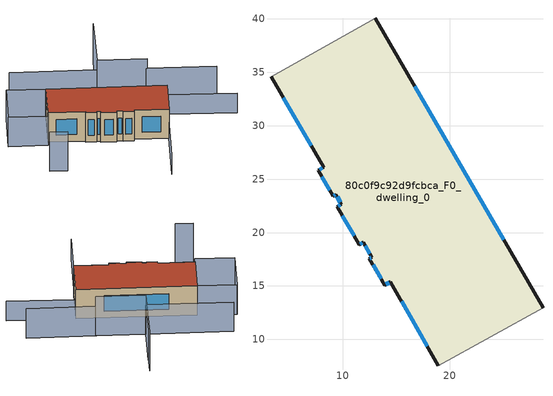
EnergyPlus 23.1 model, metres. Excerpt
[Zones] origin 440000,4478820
80c0f9c92d9fcbca_F0_dwelling_0
 floor ground (EU_floor_Construction): 13.07,40.06 28.76,12.96 18.95,7.53 14.47,15.39 13.92,15.07 12.51,17.56 12.71,17.67 11.91,19.07 11.53,18.85 9.5,22.42 9.88,22.64 9.36,23.55 9.09,23.4 7.72,25.81 8.2,26.13 3.28,34.59 z0
 wall outside (EU_wall_Construction): 3.28,34.59 8.2,26.13 7.72,25.81 9.09,23.4 9.36,23.55 9.88,22.64 9.5,22.42 11.53,18.85 11.91,19.07 12.71,17.67 12.51,17.56 13.92,15.07 14.47,15.39 18.95,7.53 / 28.76,12.96 13.07,40.06 z0:9
 wall adiabatic (EU_wall_Construction): 13.07,40.06 3.28,34.59 / 18.95,7.53 28.76,12.96 z0:9
 window (EU_Window_Construction): 14.05,15.14 14.34,15.31 / 12.84,16.97 13.59,15.65 / 12.66,17.64 12.55,17.58 / 12.1,18.74 12.52,17.99 / 11.62,18.9 11.82,19.02 / 9.98,21.58 11.06,19.69 / 9.79,22.59 9.59,22.47 / 9.48,23.34 9.75,22.85 / 9.15,23.44 9.29,23.52 / 8.04,25.24 8.77,23.96 / 8.09,26.05 7.83,25.88 / 4.43,32.61 7.05,28.11 / 25.08,19.31 16.74,33.72 / 15.52,13.55 17.9,9.37 z2.11:6.89
 roof outside (EU_roof_Construction): 28.76,12.96 13.07,40.06 3.28,34.59 8.2,26.13 7.72,25.81 9.09,23.4 9.36,23.55 9.88,22.64 9.5,22.42 11.53,18.85 11.91,19.07 12.71,17.67 12.51,17.56 13.92,15.07 14.47,15.39 18.95,7.53 z9
shading: 4.16,-0.7 28.71,13.17 / 28.71,13.17 37.6,-2.56 z0:6; 42.42,5.73 33.37,21.39 / 37.61,38.33 27.08,32.25 / 27.08,32.25 15.73,51.88 / -3,42.69 8.05,48.94 / 8.05,48.94 13.07,40.06 / 13.07,40.06 2.01,33.82 / 2.01,33.82 -3,42.69 z0:9; 33.51,21.14 27.06,32.27 / 27.06,32.27 41.94,40.9 / -8.58,27.98 -6.33,23.93 z0:12
[Building]
EU S2 Campaign: North Axis=0; Terrain=City; Solar Distribution=FullExterior
[Site:Location]
Madrid: Latitude=40.5; Longitude=-3.5; Time Zone=1; Elevation=609
[SizingPeriod:WeatherFileDays]
AnnualSizingPeriod: Begin Month=1; Begin Day of Month=1; End Month=12; End Day of Month=31; Day of Week for Start Day=Monday; Use Weather File Daylight Saving Period=No; Use Weather File Rain and Snow Indicators=No
[MATERIAL]
EU_InternalMass_Material: Roughness=MediumRough; Thickness=0.1; Conductivity=1; Density=1800; Specific Heat=900; Thermal Absorptance=0.9; Solar Absorptance=0.7; Visible Absorptance=0.7
[MATERIAL:NOMASS] Roughness=MediumRough; Thermal Absorptance=0.9; Solar Absorptance=0.7; Visible Absorptance=0.7
Name | Thermal Resistance
EU_wall_NoMass | 0.419739
EU_roof_NoMass | 0.352165
EU_floor_NoMass | 0.608284
[WINDOWMATERIAL:SIMPLEGLAZINGSYSTEM]
EU_Window_SimpleGlazing: UFactor=4.8352; Solar Heat Gain Coefficient=0.85; Visible Transmittance=0.85
[CONSTRUCTION]
EU_wall_Construction: EU_wall_NoMass
EU_roof_Construction: EU_roof_NoMass
EU_floor_Construction: EU_floor_NoMass
EU_InternalMass_Construction: EU_InternalMass_Material
EU_Window_Construction: EU_Window_SimpleGlazing
[ZONE]
80c0f9c92d9fcbca_F0_dwelling_0: Type=1; Multiplier=1; Ceiling Height=autocalculate; Volume=3217.5; Floor Area=autocalculate; Part of Total Floor Area=Yes
[INTERNALMASS]
80c0f9c92d9fcbca_F0_dwelling_0_EU_InternalMass: Construction=EU_InternalMass_Construction; Zone or ZoneList=80c0f9c92d9fcbca_F0_dwelling_0; Surface Area=357.5
[OTHEREQUIPMENT]
EU_Step8_InternalGain_80c0f9c92d9fcbca_F0_dwelling_0_f000: Fuel Type=Electricity; Zone or ZoneList or Space or SpaceList=80c0f9c92d9fcbca_F0_dwelling_0; Schedule=EU_Step8_GainSchedule_80c0f9c92d9fcbca_F0_dwelling_0_f000; Design Level Calculation Method=Watts/Area; Power per Zone Floor Area=1; Fraction Latent=0; Fraction Radiant=0; Fraction Lost=0; Carbon Dioxide Generation Rate=0; EndUse Subcategory=EU_Step8_InternalGains
[ZONEVENTILATION:DESIGNFLOWRATE]
EU_ConstantAir_80c0f9c92d9fcbca_F0_dwelling_0: Zone or ZoneList or Space or SpaceList=80c0f9c92d9fcbca_F0_dwelling_0; Schedule=EU_AlwaysOn; Design Flow Rate Calculation Method=AirChanges/Hour; Air Changes per Hour=0.703302; Ventilation Type=Natural; Fan Pressure Rise=0; Fan Total Efficiency=1; Constant Term Coefficient=1; Temperature Term Coefficient=0; Velocity Term Coefficient=0; Velocity Squared Term Coefficient=0; Minimum Indoor Temperature=-100; Maximum Indoor Temperature=100; Delta Temperature=-100; Minimum Outdoor Temperature=-100; Maximum Outdoor Temperature=100; Maximum Wind Speed=40
[HVACTEMPLATE:THERMOSTAT]
EU_HeatOnly_80c0f9c92d9fcbca_F0_dwelling_0: Constant Heating Setpoint=20; Constant Cooling Setpoint=50
[HVACTEMPLATE:ZONE:IDEALLOADSAIRSYSTEM]
80c0f9c92d9fcbca_F0_dwelling_0: Template Thermostat=EU_HeatOnly_80c0f9c92d9fcbca_F0_dwelling_0; System Availability Schedule=EU_AlwaysOn; Maximum Heating Supply Air Temperature=50; Minimum Cooling Supply Air Temperature=13; Maximum Heating Supply Air Humidity Ratio=0.0156; Minimum Cooling Supply Air Humidity Ratio=0.0077; Heating Limit=NoLimit; Cooling Limit=NoLimit; Heating Availability Schedule=EU_AlwaysOn; Cooling Availability Schedule=EU_CoolingOff; Dehumidification Control Type=ConstantSensibleHeatRatio; Cooling Sensible Heat Ratio=0.7; Dehumidification Setpoint=60; Humidification Control Type=None; Humidification Setpoint=30; Outdoor Air Method=None; Outdoor Air Flow Rate per Person=0.00944; Outdoor Air Flow Rate per Zone Floor Area=0; Outdoor Air Flow Rate per Zone=0; Demand Controlled Ventilation Type=None; Outdoor Air Economizer Type=NoEconomizer; Heat Recovery Type=None; Sensible Heat Recovery Effectiveness=0.7; Latent Heat Recovery Effectiveness=0.65
[SIZING:ZONE]
80c0f9c92d9fcbca_F0_dwelling_0: Zone Cooling Design Supply Air Temperature Input Method=SupplyAirTemperature; Zone Cooling Design Supply Air Temperature=13; Zone Heating Design Supply Air Temperature Input Method=SupplyAirTemperature; Zone Heating Design Supply Air Temperature=50; Zone Cooling Design Supply Air Humidity Ratio=0.008; Zone Heating Design Supply Air Humidity Ratio=0.008; Cooling Design Air Flow Method=DesignDay; Cooling Design Air Flow Rate=0; Cooling Minimum Air Flow per Zone Floor Area=0.000762; Cooling Minimum Air Flow=0; Cooling Minimum Air Flow Fraction=0.2; Heating Design Air Flow Method=DesignDay; Heating Design Air Flow Rate=0; Heating Maximum Air Flow per Zone Floor Area=0.002032; Heating Maximum Air Flow=0.141576; Heating Maximum Air Flow Fraction=0.3; Account for Dedicated Outdoor Air System=No; Dedicated Outdoor Air System Control Strategy=NeutralSupplyAir; Dedicated Outdoor Air Low Setpoint Temperature for Design=autosize; Dedicated Outdoor Air High Setpoint Temperature for Design=autosize; Zone Load Sizing Method=Sensible Load Only No Latent Load; Zone Latent Cooling Design Supply Air Humidity Ratio Input Method=HumidityRatioDifference; Zone Cooling Design Supply Air Humidity Ratio Difference=0.005; Zone Latent Heating Design Supply Air Humidity Ratio Input Method=HumidityRatioDifference; Zone Humidification Design Supply Air Humidity Ratio Difference=0.005
[SCHEDULE:CONSTANT]
Name | Hourly Value
EU_AlwaysOn | 1
EU_CoolingOff | 0
[SCHEDULE:FILE]
EU_Step8_GainSchedule_80c0f9c92d9fcbca_F0_dwelling_0_f000: File=../../schedules/80c0f9c92d9fcbca/80c0f9c92d9fcbca_F0_dwelling_0_f000_gain.csv; Column Number=1; Rows to Skip at Top=0; Number of Hours of Data=8760; Column Separator=Comma; Interpolate to Timestep=No; Minutes per Item=60; Adjust Schedule for Daylight Savings=Yes
